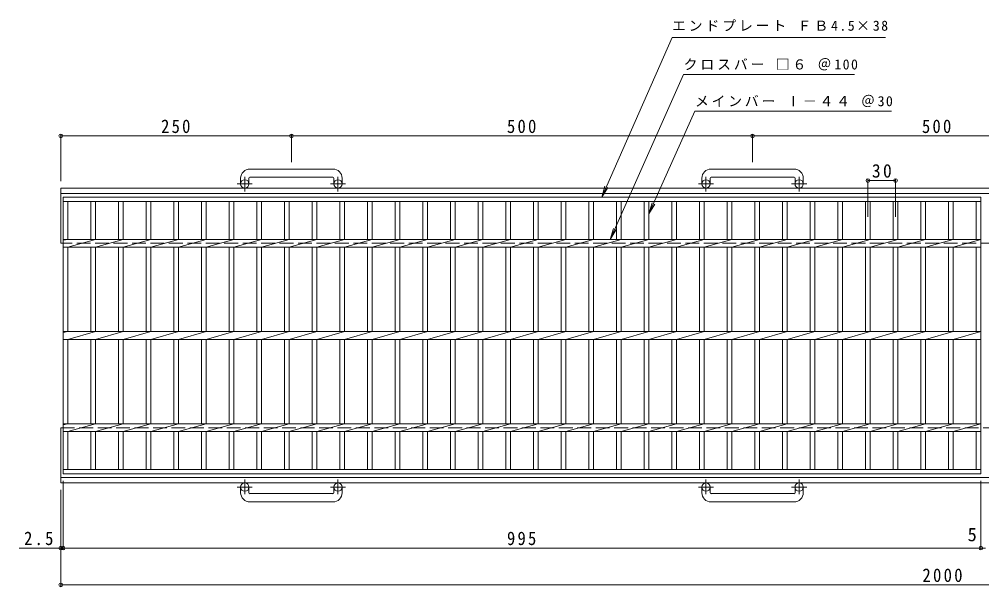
# Model space of a CAD drawing. Units: millimetres, scale not verified. Extents: x -816 to 897, y -687 to 584.
# Drawn here: x -816 to 227, y -32 to 584 of the extents above; entities that cross this region are included whole.
import ezdxf
from ezdxf.enums import TextEntityAlignment as Align

# ---------------------------------------------------------------- set-up
doc = ezdxf.new("R2010")
doc.units = ezdxf.units.MM
doc.header["$LTSCALE"] = 5
doc.header["$PDMODE"] = 32
doc.header["$PDSIZE"] = 4
doc.linetypes.add('CHAIN1', pattern=[8, 5, -1, 1, -1])
doc.linetypes.add('DASHED3', pattern=[4, 3, -1])
for name, color, linetype, lineweight in [('A-1_ピット', 2, 'Continuous', 9), ('A-2_蓋', 3, 'Continuous', 9), ('A-4_寸法', 7, 'Continuous', 9)]:
    doc.layers.add(name, color=color, linetype=linetype, lineweight=lineweight)
doc.styles.add('ＭＳ ゴシック', font='')
doc.styles.get('ＭＳ ゴシック').set_extended_font_data('MS Gothic')

msp = doc.modelspace()

# ---------------------------------------------------------------- linework, layer by layer
at = {"layer": 'A-1_ピット'}
for p, q in [((-476.137, 421.381), (-566.137, 421.381)), ((23.863, 421.381), (-66.137, 421.381)), ((-576.137, 411.382), (-576.137, 405.282)), ((-567.137, 411.382), (-567.137, 405.282)), ((-566.137, 412.382), (-476.137, 412.382)), ((-475.137, 411.382), (-475.137, 405.282)), ((-466.137, 411.382), (-466.137, 405.282)), ((-76.137, 411.382), (-76.137, 405.282)), ((-67.137, 411.382), (-67.137, 405.282)), ((-66.137, 412.382), (23.863, 412.382)), ((24.863, 411.382), (24.863, 405.282)), ((33.863, 411.382), (33.863, 405.282)), ((-771.137, 340.782), (-771.137, 400.782)), ((401.116, 400.782), (-771.137, 400.782)), ((401.116, 394.782), (-771.137, 394.782)), ((-771.137, 80.782), (-771.137, 140.782)), ((-771.137, 86.782), (401.116, 86.782)), ((-771.137, 80.782), (401.116, 80.782)), ((-576.137, 70.181), (-576.137, 76.282)), ((-567.137, 70.181), (-567.137, 76.282)), ((-475.137, 70.181), (-475.137, 76.282)), ((-466.137, 70.181), (-466.137, 76.282)), ((-76.137, 70.181), (-76.137, 76.282)), ((-67.137, 70.181), (-67.137, 76.282)), ((24.863, 70.181), (24.863, 76.282)), ((33.863, 70.181), (33.863, 76.282)), ((-566.137, 69.182), (-476.137, 69.182)), ((-66.137, 69.182), (23.863, 69.182)), ((-476.137, 60.181), (-566.137, 60.181)), ((23.863, 60.181), (-66.137, 60.181))]:
    msp.add_line(p, q, dxfattribs=at)
at = {"layer": 'A-1_ピット', "linetype": 'CHAIN1'}
for p, q in [((-571.637, 397.174), (-571.637, 412.772)), ((-470.637, 397.174), (-470.637, 412.772)), ((-71.637, 397.174), (-71.637, 412.772)), ((29.363, 397.174), (29.363, 412.772)), ((-563.474, 405.282), (-579.881, 405.282)), ((-462.474, 405.282), (-478.881, 405.282)), ((-63.474, 405.282), (-79.881, 405.282)), ((37.526, 405.282), (21.119, 405.282)), ((-571.637, 84.389), (-571.637, 68.792)), ((-470.637, 84.389), (-470.637, 68.792)), ((-71.637, 84.389), (-71.637, 68.792)), ((29.363, 84.389), (29.363, 68.792)), ((-563.474, 76.282), (-579.881, 76.282)), ((-462.474, 76.282), (-478.881, 76.282)), ((-63.474, 76.282), (-79.881, 76.282)), ((37.526, 76.282), (21.119, 76.282))]:
    msp.add_line(p, q, dxfattribs=at)
at = {"layer": 'A-1_ピット', "linetype": 'DASHED3'}
for p, q in [((401.116, 340.782), (-771.137, 340.782)), ((-771.137, 140.782), (401.116, 140.782))]:
    msp.add_line(p, q, dxfattribs=at)
at = {"layer": 'A-1_ピット'}
for centre in [(-571.637, 405.282), (-470.637, 405.282), (-71.637, 405.282), (29.363, 405.282), (-571.637, 76.282), (-470.637, 76.282), (-71.637, 76.282), (29.363, 76.282)]:
    msp.add_circle(centre, 4.5, dxfattribs=at)
for centre, radius, start, end in [((-566.137, 411.382), 10, 90, 180), ((-476.137, 411.382), 10, 0, 90), ((-66.137, 411.382), 10, 90, 180), ((23.863, 411.382), 10, 0, 90), ((-566.137, 411.382), 1, 90, 180), ((-476.137, 411.382), 1, 0, 90), ((-66.137, 411.382), 1, 90, 180), ((23.863, 411.382), 1, 0, 90), ((-566.137, 70.181), 10, 180, 270), ((-566.137, 70.181), 1, 180, 270), ((-476.137, 70.181), 10, 270, 0), ((-476.137, 70.181), 1, 270, 0), ((-66.137, 70.181), 10, 180, 270), ((-66.137, 70.181), 1, 180, 270), ((23.863, 70.181), 10, 270, 0), ((23.863, 70.181), 1, 270, 0)]:
    msp.add_arc(centre, radius, start, end, dxfattribs=at)
at = {"layer": 'A-2_蓋'}
for p, q in [((-768.637, 390.782), (226.363, 390.782)), ((-768.637, 90.782), (-768.637, 390.782)), ((-768.637, 386.282), (226.363, 386.282)), ((-763.637, 345.021), (-763.637, 386.282)), ((-738.636, 386.282), (-738.636, 345.021)), ((-733.637, 386.282), (-733.637, 345.021)), ((-708.637, 386.282), (-708.637, 345.021)), ((-703.636, 386.282), (-703.636, 345.021)), ((-678.637, 386.282), (-678.637, 345.021)), ((-673.637, 386.282), (-673.637, 345.021)), ((-648.637, 386.282), (-648.637, 345.021)), ((-643.637, 386.282), (-643.637, 345.021)), ((-618.637, 386.282), (-618.637, 345.021)), ((-613.637, 386.282), (-613.637, 345.021)), ((-588.636, 386.282), (-588.636, 345.021)), ((-583.637, 386.282), (-583.637, 345.021)), ((-558.636, 386.282), (-558.636, 345.021)), ((-553.637, 386.282), (-553.637, 345.021)), ((-528.637, 386.282), (-528.637, 345.021)), ((-523.637, 386.282), (-523.637, 345.021)), ((-498.637, 386.282), (-498.637, 345.021)), ((-493.637, 386.282), (-493.637, 345.021)), ((-468.637, 386.282), (-468.637, 345.021)), ((-463.637, 386.282), (-463.637, 345.021)), ((-438.637, 386.282), (-438.637, 345.021)), ((-433.637, 386.282), (-433.637, 345.021)), ((-408.637, 386.282), (-408.637, 345.021)), ((-403.637, 386.282), (-403.637, 345.021)), ((-378.637, 386.282), (-378.637, 345.021)), ((-373.637, 386.282), (-373.637, 345.021)), ((-348.637, 386.282), (-348.637, 345.021)), ((-343.637, 386.282), (-343.637, 345.021)), ((-318.636, 386.282), (-318.636, 345.021)), ((-313.637, 386.282), (-313.637, 345.021)), ((-288.637, 386.282), (-288.637, 345.021)), ((-283.637, 386.282), (-283.637, 345.021)), ((-258.637, 386.282), (-258.637, 345.021)), ((-253.637, 386.282), (-253.637, 345.021)), ((-228.636, 386.282), (-228.636, 345.021)), ((-223.637, 386.282), (-223.637, 345.021)), ((-198.637, 386.282), (-198.637, 345.021)), ((-193.637, 386.282), (-193.637, 345.021)), ((-168.637, 386.282), (-168.637, 345.021)), ((-163.637, 386.282), (-163.637, 345.021)), ((-138.637, 386.282), (-138.637, 345.021)), ((-133.637, 386.282), (-133.637, 345.021)), ((-108.636, 386.282), (-108.636, 345.021)), ((-103.637, 386.282), (-103.637, 345.021)), ((-78.636, 386.282), (-78.636, 345.021)), ((-73.637, 386.282), (-73.637, 345.021)), ((-48.637, 386.282), (-48.637, 345.021)), ((-43.637, 386.282), (-43.637, 345.021)), ((-18.637, 386.282), (-18.637, 345.021)), ((-13.637, 386.282), (-13.637, 345.021)), ((11.364, 386.282), (11.364, 345.021)), ((16.363, 386.282), (16.363, 345.021)), ((41.363, 386.282), (41.363, 345.021)), ((46.363, 386.282), (46.363, 345.021)), ((71.363, 386.282), (71.363, 345.021)), ((76.363, 386.282), (76.363, 345.021)), ((101.363, 386.282), (101.363, 345.021)), ((106.363, 386.282), (106.363, 345.021)), ((131.364, 386.282), (131.364, 345.021)), ((136.363, 386.282), (136.363, 345.021)), ((161.363, 386.282), (161.363, 345.021)), ((166.363, 386.282), (166.363, 345.021)), ((191.363, 386.282), (191.363, 345.021)), ((196.363, 386.282), (196.363, 345.021)), ((221.364, 386.282), (221.364, 345.021)), ((226.363, 390.782), (226.363, 90.782)), ((-768.637, 345.021), (226.363, 345.021)), ((-763.637, 345.021), (-768.637, 344.021)), ((-733.637, 345.021), (-763.637, 336.542)), ((-703.636, 345.021), (-733.637, 336.542)), ((-673.637, 345.021), (-703.636, 336.542)), ((-643.637, 345.021), (-673.637, 336.542)), ((-613.637, 345.021), (-643.637, 336.542)), ((-583.637, 345.021), (-613.637, 336.542)), ((-553.637, 345.021), (-583.637, 336.542)), ((-523.637, 345.021), (-553.637, 336.542)), ((-493.637, 345.021), (-523.637, 336.542)), ((-463.637, 345.021), (-493.637, 336.542)), ((-433.637, 345.021), (-463.637, 336.542)), ((-403.637, 345.021), (-433.637, 336.542)), ((-373.637, 345.021), (-403.637, 336.542)), ((-343.637, 345.021), (-373.637, 336.542)), ((-313.637, 345.021), (-343.637, 336.542)), ((-283.637, 345.021), (-313.637, 336.542)), ((-253.637, 345.021), (-283.637, 336.542)), ((-223.637, 345.021), (-253.637, 336.542)), ((-193.637, 345.021), (-223.637, 336.542)), ((-163.637, 345.021), (-193.637, 336.542)), ((-133.637, 345.021), (-163.637, 336.542)), ((-103.637, 345.021), (-133.637, 336.542)), ((-73.636, 345.021), (-103.637, 336.542)), ((-43.636, 345.021), (-73.637, 336.542)), ((-13.637, 345.021), (-43.637, 336.542)), ((16.363, 345.021), (-13.637, 336.542)), ((46.364, 345.021), (16.363, 336.542)), ((76.363, 345.021), (46.363, 336.542)), ((106.363, 345.021), (76.363, 336.542)), ((136.363, 345.021), (106.363, 336.542)), ((166.364, 345.021), (136.363, 336.542)), ((196.363, 345.021), (166.363, 336.542)), ((226.363, 345.021), (196.363, 336.542)), ((-768.637, 336.542), (226.363, 336.542)), ((-763.637, 245.022), (-763.637, 336.542)), ((-738.636, 336.542), (-738.636, 245.022)), ((-733.637, 336.542), (-733.637, 245.022)), ((-708.637, 336.542), (-708.637, 245.022)), ((-703.636, 336.542), (-703.636, 245.022)), ((-678.637, 336.542), (-678.637, 245.022)), ((-673.637, 336.542), (-673.637, 245.022)), ((-648.637, 336.542), (-648.637, 245.022)), ((-643.637, 336.542), (-643.637, 245.022)), ((-618.637, 336.542), (-618.637, 245.022)), ((-613.637, 336.542), (-613.637, 245.022)), ((-588.636, 336.542), (-588.636, 245.022)), ((-583.637, 336.542), (-583.637, 245.022)), ((-558.636, 336.542), (-558.636, 245.022)), ((-553.637, 336.542), (-553.637, 245.022)), ((-528.637, 336.542), (-528.637, 245.022)), ((-523.637, 336.542), (-523.637, 245.022)), ((-498.637, 336.542), (-498.637, 245.022)), ((-493.637, 336.542), (-493.637, 245.022)), ((-468.637, 336.542), (-468.637, 245.022)), ((-463.637, 336.542), (-463.637, 245.022)), ((-438.637, 336.542), (-438.637, 245.022)), ((-433.637, 336.542), (-433.637, 245.022)), ((-408.637, 336.542), (-408.637, 245.022)), ((-403.637, 336.542), (-403.637, 245.022)), ((-378.637, 336.542), (-378.637, 245.022)), ((-373.637, 336.542), (-373.637, 245.022)), ((-348.637, 336.542), (-348.637, 245.022)), ((-343.637, 336.542), (-343.637, 245.022)), ((-318.636, 336.542), (-318.636, 245.022)), ((-313.637, 336.542), (-313.637, 245.022)), ((-288.637, 336.542), (-288.637, 245.022)), ((-283.637, 336.542), (-283.637, 245.022)), ((-258.637, 336.542), (-258.637, 245.022)), ((-253.637, 336.542), (-253.637, 245.022)), ((-228.636, 336.542), (-228.636, 245.022)), ((-223.637, 336.542), (-223.637, 245.022)), ((-198.637, 336.542), (-198.637, 245.022)), ((-193.637, 336.542), (-193.637, 245.022)), ((-168.637, 336.542), (-168.637, 245.022)), ((-163.637, 336.542), (-163.637, 245.022)), ((-138.637, 336.542), (-138.637, 245.022)), ((-133.637, 336.542), (-133.637, 245.022)), ((-108.636, 336.542), (-108.636, 245.022)), ((-103.637, 336.542), (-103.637, 245.022)), ((-78.636, 336.542), (-78.636, 245.022)), ((-73.637, 336.542), (-73.637, 245.022)), ((-48.637, 336.542), (-48.637, 245.022)), ((-43.637, 336.542), (-43.637, 245.022)), ((-18.637, 336.542), (-18.637, 245.022)), ((-13.637, 336.542), (-13.637, 245.022)), ((11.364, 336.542), (11.364, 245.022)), ((16.363, 336.542), (16.363, 245.022)), ((41.363, 336.542), (41.363, 245.022)), ((46.363, 336.542), (46.363, 245.022)), ((71.363, 336.542), (71.363, 245.022)), ((76.363, 336.542), (76.363, 245.022)), ((101.363, 336.542), (101.363, 245.022)), ((106.363, 336.542), (106.363, 245.022)), ((131.364, 336.542), (131.364, 245.022)), ((136.363, 336.542), (136.363, 245.022)), ((161.363, 336.542), (161.363, 245.022)), ((166.363, 336.542), (166.363, 245.022)), ((191.363, 336.542), (191.363, 245.022)), ((196.363, 336.542), (196.363, 245.022)), ((221.364, 336.542), (221.364, 245.022)), ((-768.637, 245.022), (226.363, 245.022)), ((-763.637, 245.022), (-768.637, 244.022)), ((-733.637, 245.022), (-763.637, 236.541)), ((-703.636, 245.022), (-733.637, 236.541)), ((-673.637, 245.022), (-703.636, 236.541)), ((-643.637, 245.022), (-673.637, 236.541)), ((-613.637, 245.022), (-643.637, 236.541)), ((-583.637, 245.022), (-613.637, 236.541)), ((-553.637, 245.022), (-583.637, 236.541)), ((-523.637, 245.022), (-553.637, 236.541)), ((-493.637, 245.022), (-523.637, 236.541)), ((-463.637, 245.022), (-493.637, 236.541)), ((-433.637, 245.022), (-463.637, 236.541)), ((-403.637, 245.022), (-433.637, 236.541)), ((-373.637, 245.022), (-403.637, 236.541)), ((-343.637, 245.022), (-373.637, 236.541)), ((-313.637, 245.022), (-343.637, 236.541)), ((-283.637, 245.022), (-313.637, 236.541)), ((-253.637, 245.022), (-283.637, 236.541)), ((-223.637, 245.022), (-253.637, 236.541)), ((-193.637, 245.022), (-223.637, 236.541)), ((-163.637, 245.022), (-193.637, 236.541)), ((-133.637, 245.022), (-163.637, 236.541)), ((-103.637, 245.022), (-133.637, 236.541)), ((-73.636, 245.022), (-103.637, 236.541)), ((-43.636, 245.022), (-73.637, 236.541)), ((-13.637, 245.022), (-43.637, 236.541)), ((16.363, 245.022), (-13.637, 236.541)), ((46.364, 245.022), (16.363, 236.541)), ((76.363, 245.022), (46.363, 236.541)), ((106.363, 245.022), (76.363, 236.541)), ((136.363, 245.022), (106.363, 236.541)), ((166.364, 245.022), (136.363, 236.541)), ((196.363, 245.022), (166.363, 236.541)), ((226.363, 245.022), (196.363, 236.541)), ((-768.637, 236.541), (226.363, 236.541)), ((-763.637, 145.022), (-763.637, 236.541)), ((-738.636, 236.541), (-738.636, 145.022)), ((-733.637, 236.541), (-733.637, 145.022)), ((-708.637, 236.541), (-708.637, 145.022)), ((-703.636, 236.541), (-703.636, 145.022)), ((-678.637, 236.541), (-678.637, 145.022)), ((-673.637, 236.541), (-673.637, 145.022)), ((-648.637, 236.541), (-648.637, 145.022)), ((-643.637, 236.541), (-643.637, 145.022)), ((-618.637, 236.541), (-618.637, 145.022)), ((-613.637, 236.541), (-613.637, 145.022)), ((-588.636, 236.541), (-588.636, 145.022)), ((-583.637, 236.541), (-583.637, 145.022)), ((-558.636, 236.541), (-558.636, 145.022)), ((-553.637, 236.541), (-553.637, 145.022)), ((-528.637, 236.541), (-528.637, 145.022)), ((-523.637, 236.541), (-523.637, 145.022)), ((-498.637, 236.541), (-498.637, 145.022)), ((-493.637, 236.541), (-493.637, 145.022)), ((-468.637, 236.541), (-468.637, 145.022)), ((-463.637, 236.541), (-463.637, 145.022)), ((-438.637, 236.541), (-438.637, 145.022)), ((-433.637, 236.541), (-433.637, 145.022)), ((-408.637, 236.541), (-408.637, 145.022)), ((-403.637, 236.541), (-403.637, 145.022)), ((-378.637, 236.541), (-378.637, 145.022)), ((-373.637, 236.541), (-373.637, 145.022)), ((-348.637, 236.541), (-348.637, 145.022)), ((-343.637, 236.541), (-343.637, 145.022)), ((-318.636, 236.541), (-318.636, 145.022)), ((-313.637, 236.541), (-313.637, 145.022)), ((-288.637, 236.541), (-288.637, 145.022)), ((-283.637, 236.541), (-283.637, 145.022)), ((-258.637, 236.541), (-258.637, 145.022)), ((-253.637, 236.541), (-253.637, 145.022)), ((-228.636, 236.541), (-228.636, 145.022)), ((-223.637, 236.541), (-223.637, 145.022)), ((-198.637, 236.541), (-198.637, 145.022)), ((-193.637, 236.541), (-193.637, 145.022)), ((-168.637, 236.541), (-168.637, 145.022)), ((-163.637, 236.541), (-163.637, 145.022)), ((-138.637, 236.541), (-138.637, 145.022)), ((-133.637, 236.541), (-133.637, 145.022)), ((-108.636, 236.541), (-108.636, 145.022)), ((-103.637, 236.541), (-103.637, 145.022)), ((-78.636, 236.541), (-78.636, 145.022)), ((-73.637, 236.541), (-73.637, 145.022)), ((-48.637, 236.541), (-48.637, 145.022)), ((-43.637, 236.541), (-43.637, 145.022)), ((-18.637, 236.541), (-18.637, 145.022)), ((-13.637, 236.541), (-13.637, 145.022)), ((11.364, 236.541), (11.364, 145.022)), ((16.363, 236.541), (16.363, 145.022)), ((41.363, 236.541), (41.363, 145.022)), ((46.363, 236.541), (46.363, 145.022)), ((71.363, 236.541), (71.363, 145.022)), ((76.363, 236.541), (76.363, 145.022)), ((101.363, 236.541), (101.363, 145.022)), ((106.363, 236.541), (106.363, 145.022)), ((131.364, 236.541), (131.364, 145.022)), ((136.363, 236.541), (136.363, 145.022)), ((161.363, 236.541), (161.363, 145.022)), ((166.363, 236.541), (166.363, 145.022)), ((191.363, 236.541), (191.363, 145.022)), ((196.363, 236.541), (196.363, 145.022)), ((221.364, 236.541), (221.364, 145.022)), ((-768.637, 145.022), (226.363, 145.022)), ((-763.637, 145.022), (-768.637, 144.021)), ((-768.637, 136.542), (226.363, 136.542)), ((-733.637, 145.022), (-763.637, 136.542)), ((-763.637, 95.282), (-763.637, 136.542)), ((-738.636, 136.542), (-738.636, 95.282)), ((-703.636, 145.022), (-733.637, 136.542)), ((-733.637, 136.542), (-733.637, 95.282)), ((-708.637, 136.542), (-708.637, 95.282)), ((-673.637, 145.022), (-703.636, 136.542)), ((-703.636, 136.542), (-703.636, 95.282)), ((-678.637, 136.542), (-678.637, 95.282)), ((-643.637, 145.022), (-673.637, 136.542)), ((-673.637, 136.542), (-673.637, 95.282)), ((-648.637, 136.542), (-648.637, 95.282)), ((-613.637, 145.022), (-643.637, 136.542)), ((-643.637, 136.542), (-643.637, 95.282)), ((-618.637, 136.542), (-618.637, 95.282)), ((-583.637, 145.022), (-613.637, 136.542)), ((-613.637, 136.542), (-613.637, 95.282)), ((-588.636, 136.542), (-588.636, 95.282)), ((-553.637, 145.022), (-583.637, 136.542)), ((-583.637, 136.542), (-583.637, 95.282)), ((-558.636, 136.542), (-558.636, 95.282)), ((-523.637, 145.022), (-553.637, 136.542)), ((-553.637, 136.542), (-553.637, 95.282)), ((-528.637, 136.542), (-528.637, 95.282)), ((-493.637, 145.022), (-523.637, 136.542)), ((-523.637, 136.542), (-523.637, 95.282)), ((-498.637, 136.542), (-498.637, 95.282)), ((-463.637, 145.022), (-493.637, 136.542)), ((-493.637, 136.542), (-493.637, 95.282)), ((-468.637, 136.542), (-468.637, 95.282)), ((-433.637, 145.022), (-463.637, 136.542)), ((-463.637, 136.542), (-463.637, 95.282)), ((-438.637, 136.542), (-438.637, 95.282)), ((-403.637, 145.022), (-433.637, 136.542)), ((-433.637, 136.542), (-433.637, 95.282)), ((-408.637, 136.542), (-408.637, 95.282)), ((-373.637, 145.022), (-403.637, 136.542)), ((-403.637, 136.542), (-403.637, 95.282)), ((-378.637, 136.542), (-378.637, 95.282)), ((-343.637, 145.022), (-373.637, 136.542)), ((-373.637, 136.542), (-373.637, 95.282)), ((-348.637, 136.542), (-348.637, 95.282)), ((-313.637, 145.022), (-343.637, 136.542)), ((-343.637, 136.542), (-343.637, 95.282)), ((-318.636, 136.542), (-318.636, 95.282)), ((-283.637, 145.022), (-313.637, 136.542)), ((-313.637, 136.542), (-313.637, 95.282)), ((-288.637, 136.542), (-288.637, 95.282)), ((-253.637, 145.022), (-283.637, 136.542)), ((-283.637, 136.542), (-283.637, 95.282)), ((-258.637, 136.542), (-258.637, 95.282)), ((-223.637, 145.022), (-253.637, 136.542)), ((-253.637, 136.542), (-253.637, 95.282)), ((-228.636, 136.542), (-228.636, 95.282)), ((-193.637, 145.022), (-223.637, 136.542)), ((-223.637, 136.542), (-223.637, 95.282)), ((-198.637, 136.542), (-198.637, 95.282)), ((-163.637, 145.022), (-193.637, 136.542)), ((-193.637, 136.542), (-193.637, 95.282)), ((-168.637, 136.542), (-168.637, 95.282)), ((-133.637, 145.022), (-163.637, 136.542)), ((-163.637, 136.542), (-163.637, 95.282)), ((-138.637, 136.542), (-138.637, 95.282)), ((-103.637, 145.022), (-133.637, 136.542)), ((-133.637, 136.542), (-133.637, 95.282)), ((-108.636, 136.542), (-108.636, 95.282)), ((-73.636, 145.022), (-103.637, 136.542)), ((-103.637, 136.542), (-103.637, 95.282)), ((-78.636, 136.542), (-78.636, 95.282)), ((-43.636, 145.022), (-73.637, 136.542)), ((-73.637, 136.542), (-73.637, 95.282)), ((-48.637, 136.542), (-48.637, 95.282)), ((-13.637, 145.022), (-43.637, 136.542)), ((-43.637, 136.542), (-43.637, 95.282)), ((-18.637, 136.542), (-18.637, 95.282)), ((16.363, 145.022), (-13.637, 136.542)), ((-13.637, 136.542), (-13.637, 95.282)), ((11.364, 136.542), (11.364, 95.282)), ((46.364, 145.022), (16.363, 136.542)), ((16.363, 136.542), (16.363, 95.282)), ((41.363, 136.542), (41.363, 95.282)), ((76.363, 145.022), (46.363, 136.542)), ((46.363, 136.542), (46.363, 95.282)), ((71.363, 136.542), (71.363, 95.282)), ((106.363, 145.022), (76.363, 136.542)), ((76.363, 136.542), (76.363, 95.282)), ((101.363, 136.542), (101.363, 95.282)), ((136.363, 145.022), (106.363, 136.542)), ((106.363, 136.542), (106.363, 95.282)), ((131.364, 136.542), (131.364, 95.282)), ((166.364, 145.022), (136.363, 136.542)), ((136.363, 136.542), (136.363, 95.282)), ((161.363, 136.542), (161.363, 95.282)), ((196.363, 145.022), (166.363, 136.542)), ((166.363, 136.542), (166.363, 95.282)), ((191.363, 136.542), (191.363, 95.282)), ((226.363, 145.022), (196.363, 136.542)), ((196.363, 136.542), (196.363, 95.282)), ((221.364, 136.542), (221.364, 95.282)), ((226.363, 95.282), (-768.637, 95.282)), ((226.363, 90.782), (-768.637, 90.782))]:
    msp.add_line(p, q, dxfattribs=at)
at = {"layer": 'A-4_寸法'}
for p, q in [((-771.137, 408.282), (-771.137, 458.744)), ((-771.137, 457.244), (-521.137, 457.244)), ((-521.137, 428.882), (-521.137, 458.744)), ((-521.137, 457.244), (-21.137, 457.244)), ((-21.137, 428.882), (-21.137, 458.744)), ((-21.137, 457.244), (401.116, 457.244)), ((103.863, 369.691), (103.863, 410.37)), ((103.863, 408.87), (133.864, 408.87)), ((133.864, 369.691), (133.864, 410.37)), ((-184.717, 390.782), (-181.22, 402.783)), ((-184.717, 390.782), (-178.233, 401.469)), ((-133.637, 372.802), (-130.039, 384.773)), ((-133.637, 372.802), (-127.063, 383.434)), ((-175.548, 345.021), (-172, 357.007)), ((-175.548, 345.021), (-169.019, 355.681)), ((-771.137, 73.282), (-771.137, -31.319)), ((-768.637, 83.282), (-768.637, 8.681)), ((226.363, 83.282), (226.363, 8.681)), ((-816.153, 10.181), (226.363, 10.181)), ((-771.137, 2.681), (-771.137, 8.681)), ((226.363, 10.181), (231.363, 10.181)), ((-771.137, -29.819), (401.116, -29.819))]:
    msp.add_line(p, q, dxfattribs=at)
for points in [[(-184.717, 390.782), (-108.478, 564.097), (122.842, 564.097)], [(-175.548, 345.021), (-95.87, 524.097), (89.189, 524.097)], [(-133.637, 372.802), (-83.553, 484.097), (129.573, 484.097)]]:
    msp.add_lwpolyline(points, dxfattribs=at)
for p in [(-771.137, 457.244), (-521.137, 457.244), (-21.137, 457.244), (103.863, 408.87), (133.864, 408.87), (-771.137, 10.181), (-768.637, 10.181), (226.363, 10.181), (-771.137, -29.819)]:
    msp.add_point(p, dxfattribs=at)

# ---------------------------------------------------------------- texts
at = {"layer": 'A-4_寸法', "color": 2, "style": 'ＭＳ ゴシック'}
msp.add_text('5', height=14.66, dxfattribs=at).set_placement((211.946, 13.181), align=Align.BOTTOM_LEFT)
at = {"layer": 'A-4_寸法', "char_height": 11, "attachment_point": 7, "style": 'ＭＳ ゴシック'}
for s, insert in [('\\T1.21;エンドプレート\\~ＦＢ4.5×38', (-108.478, 570.774)), ('\\T1.21;クロスバー\\~□６\\~＠100', (-95.87, 528.371)), ('\\T1.2;メインバー\\~Ⅰ－４４\\~＠30', (-83.553, 488.517))]:
    msp.add_mtext(s, dxfattribs=dict(at, insert=insert))
at = {"layer": 'A-4_寸法', "color": 2, "char_height": 14.66, "attachment_point": 7, "style": 'ＭＳ ゴシック'}
for s, insert in [('\\T1.27;\\W0.9;250', (-662.387, 460.244)), ('\\T1.27;\\W0.9;500', (-287.387, 460.244)), ('\\T1.27;\\W0.9;500', (162.49, 460.244)), ('\\T1.27;\\W0.95;30', (108.238, 411.87)), ('\\T1.27;\\W0.9;2.5', (-810.92, 13.181)), ('\\T1.27;\\W0.9;995', (-287.387, 13.181)), ('\\T1.28;\\W0.9;2000', (163.033, -26.819))]:
    msp.add_mtext(s, dxfattribs=dict(at, insert=insert))

doc.saveas('drawing.dxf')
